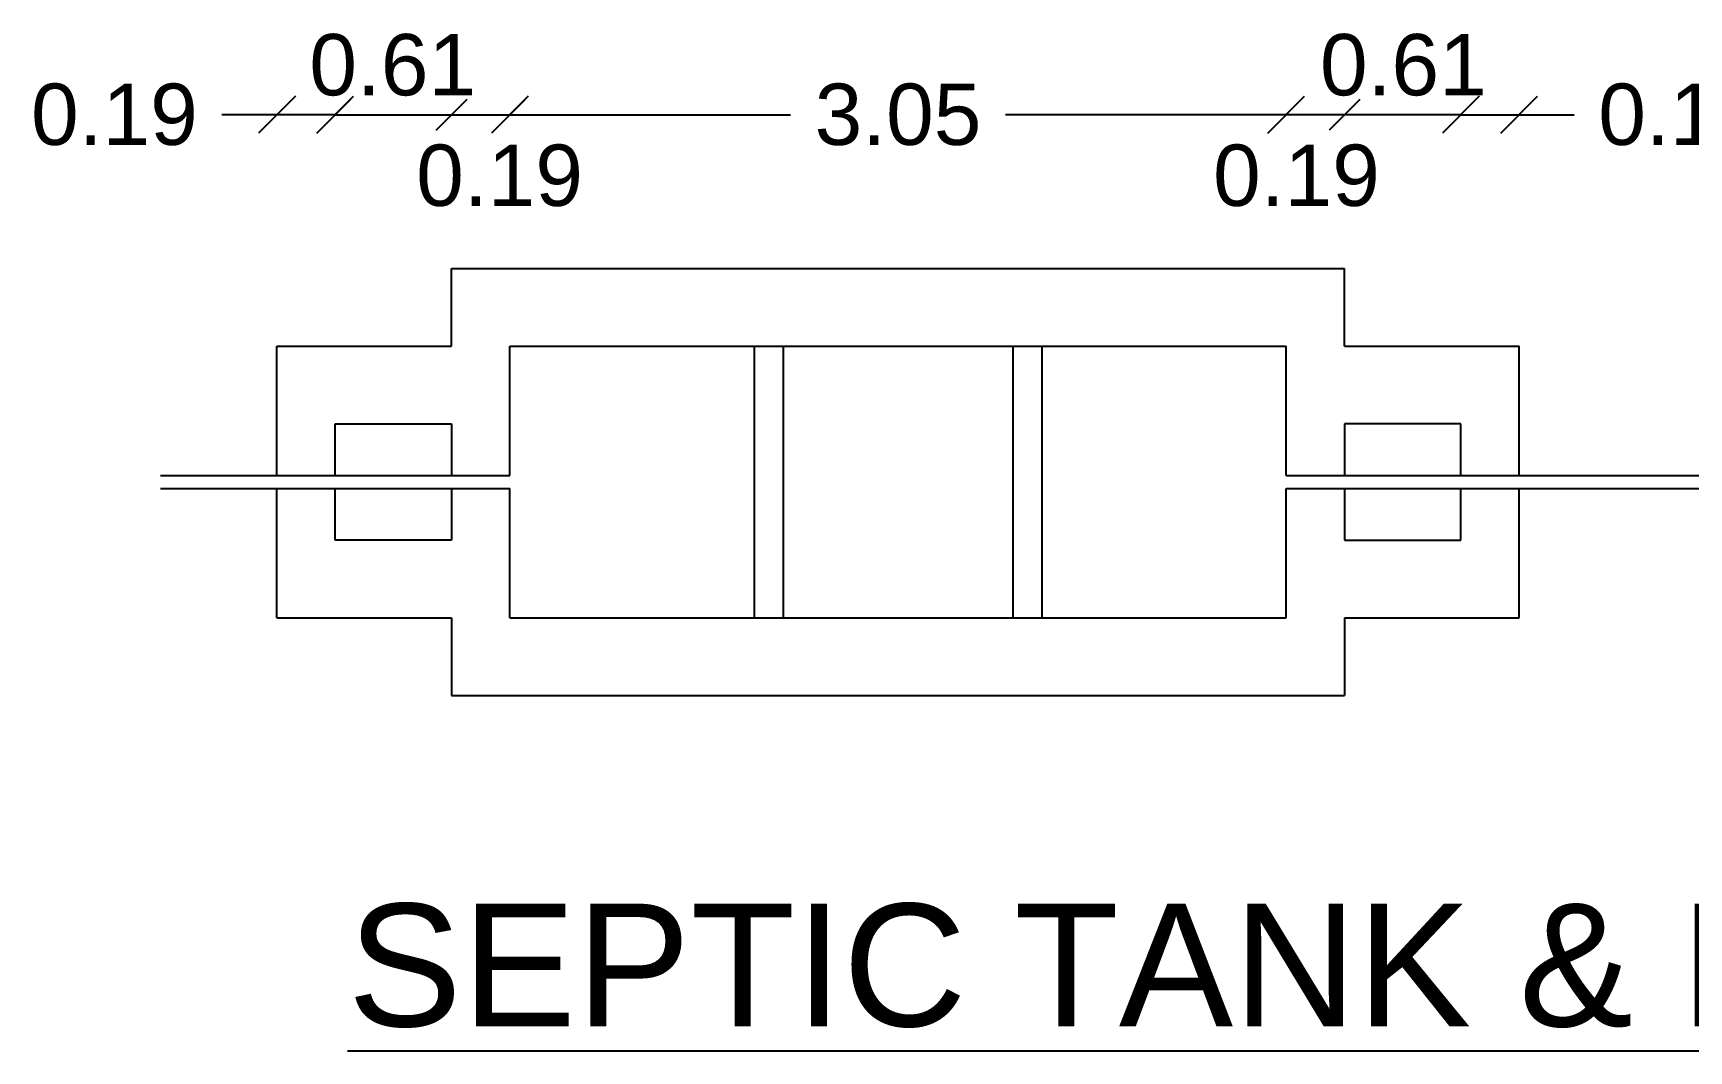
# Model space of a CAD drawing. Header units: metres. Extents: x 27 to 171, y 4 to 129.
# Drawn here: x 145.6 to 151, y 50.72 to 54.04 of the extents above; entities that cross this region are included whole.
import ezdxf

# ---------------------------------------------------------------- set-up
doc = ezdxf.new("R2010")
doc.units = ezdxf.units.M
doc.header["$MEASUREMENT"] = 0
doc.styles.get("Standard").update_dxf_attribs({"font": 'arial.ttf'})
doc.dimstyles.get("Standard").update_dxf_attribs({"dimtxt": 0.3, "dimasz": 0.12, "dimexe": 0.18, "dimexo": 0.0625, "dimgap": 0.09, "dimtad": 0, "dimzin": 0, "dimdsep": 46, "dimtxsty": 'Standard', "dimblk": 'OBLIQUE', "dimcen": 0.09, "dimse1": 1, "dimse2": 1, "dimadec": 0, "dimazin": 0, "dimtfac": 1, "dimtofl": 0, "dimtmove": 0, "dimatfit": 3, "dimfxl": 0, "dimtolj": 1, "dimtzin": 0, "dimarcsym": 0})

# ---------------------------------------------------------------- blocks, each defined once
blk = doc.blocks.new('_Oblique')
at = {"color": 0, "linetype": 'ByBlock', "lineweight": -2}
blk.add_line((-0.5, -0.5), (0.5, 0.5), dxfattribs=at)
blk = doc.blocks.new('*D92')
at = {"color": 0, "lineweight": -2}
for p, q in [((146.398, 53.7714), (146.218, 53.7714)), ((146.5878, 53.7714), (146.398, 53.7714))]:
    blk.add_line(p, q, dxfattribs=at)
at = {"layer": 'Defpoints', "color": 0}
for p in [(146.5878, 53.7714), (146.398, 53.0163), (146.5878, 52.7632)]:
    blk.add_point(p, dxfattribs=at)
at = {"color": 0, "lineweight": -2, "xscale": 0.12, "yscale": 0.12, "zscale": 0.12, "rotation": 180}
blk.add_blockref('_Oblique', (146.398, 53.7714), dxfattribs=at)
at = {"color": 0, "lineweight": -2, "xscale": 0.12, "yscale": 0.12, "zscale": 0.12}
blk.add_blockref('_Oblique', (146.5878, 53.7714), dxfattribs=at)
at = {"color": 0, "insert": (145.8681, 53.7714), "char_height": 0.2, "attachment_point": 5}
blk.add_mtext('\\A1;0.19', dxfattribs=at)
blk = doc.blocks.new('*D93')
at = {"color": 0, "lineweight": -2}
for p, q in [((147.1573, 53.7714), (148.0724, 53.7714)), ((149.6883, 53.7714), (148.7733, 53.7714))]:
    blk.add_line(p, q, dxfattribs=at)
at = {"layer": 'Defpoints', "color": 0}
for p in [(149.6883, 53.7714), (147.1573, 53.0163), (149.6883, 53.0163)]:
    blk.add_point(p, dxfattribs=at)
at = {"color": 0, "lineweight": -2, "xscale": 0.12, "yscale": 0.12, "zscale": 0.12, "rotation": 180}
blk.add_blockref('_Oblique', (147.1573, 53.7714), dxfattribs=at)
at = {"color": 0, "lineweight": -2, "xscale": 0.12, "yscale": 0.12, "zscale": 0.12}
blk.add_blockref('_Oblique', (149.6883, 53.7714), dxfattribs=at)
at = {"color": 0, "insert": (148.4228, 53.7714), "char_height": 0.2, "attachment_point": 5}
blk.add_mtext('\\A1;3.05', dxfattribs=at)
blk = doc.blocks.new('*D20')
at = {"color": 0, "lineweight": -2}
for p, q in [((150.2578, 53.7714), (150.4476, 53.7714)), ((150.4476, 53.7714), (150.6276, 53.7714))]:
    blk.add_line(p, q, dxfattribs=at)
at = {"layer": 'Defpoints', "color": 0}
for p in [(150.2578, 53.7714), (150.4476, 53.0163), (150.2578, 52.7632)]:
    blk.add_point(p, dxfattribs=at)
at = {"color": 0, "lineweight": -2, "xscale": 0.12, "yscale": 0.12, "zscale": 0.12, "rotation": 180}
blk.add_blockref('_Oblique', (150.2578, 53.7714), dxfattribs=at)
at = {"color": 0, "lineweight": -2, "xscale": 0.12, "yscale": 0.12, "zscale": 0.12}
blk.add_blockref('_Oblique', (150.4476, 53.7714), dxfattribs=at)
at = {"color": 0, "insert": (150.9776, 53.7714), "char_height": 0.2, "attachment_point": 5}
blk.add_mtext('\\A1;0.19', dxfattribs=at)

msp = doc.modelspace()

# ---------------------------------------------------------------- linework, layer by layer
for p, q in [((146.5878, 53.7714), (146.9675, 53.7714)), ((146.9675, 53.7714), (147.1573, 53.7714)), ((147.1573, 53.7714), (147.2573, 53.7714)), ((149.8782, 53.7714), (149.6883, 53.7714)), ((150.2578, 53.7714), (149.8782, 53.7714)), ((146.9675, 53.0163), (146.9675, 53.2694)), ((146.9675, 53.2694), (149.8782, 53.2694)), ((149.8782, 53.0163), (149.8782, 53.2694)), ((146.398, 53.0163), (146.9675, 53.0163)), ((146.398, 52.5944), (146.398, 53.0163)), ((147.1573, 53.0163), (149.6883, 53.0163)), ((147.1573, 52.5944), (147.1573, 53.0163)), ((147.9535, 53.0163), (147.9535, 52.1304)), ((148.0484, 53.0163), (148.0484, 52.1304)), ((148.7972, 53.0163), (148.7972, 52.1304)), ((148.8921, 53.0163), (148.8921, 52.1304)), ((149.6883, 52.5944), (149.6883, 53.0163)), ((149.8782, 53.0163), (150.4476, 53.0163)), ((150.4476, 52.5944), (150.4476, 53.0163)), ((146.5878, 52.5944), (146.5878, 52.7632)), ((146.5878, 52.7632), (146.9675, 52.7632)), ((146.9675, 52.7632), (146.9675, 52.5944)), ((150.2578, 52.7632), (149.8782, 52.7632)), ((149.8782, 52.7632), (149.8782, 52.5944)), ((150.2578, 52.5944), (150.2578, 52.7632)), ((146.0184, 52.5944), (147.1573, 52.5944)), ((149.6883, 52.5944), (154.0516, 52.5944)), ((146.0184, 52.5523), (147.1573, 52.5523)), ((146.398, 52.1304), (146.398, 52.5523)), ((146.5878, 52.3835), (146.5878, 52.5523)), ((146.9675, 52.5523), (146.9675, 52.3835)), ((147.1573, 52.1304), (147.1573, 52.5523)), ((149.6883, 52.1304), (149.6883, 52.5523)), ((149.6883, 52.5523), (154.0516, 52.5523)), ((149.8782, 52.5523), (149.8782, 52.3835)), ((150.2578, 52.3835), (150.2578, 52.5523)), ((150.4476, 52.1304), (150.4476, 52.5523)), ((146.9675, 52.3835), (146.5878, 52.3835)), ((149.8782, 52.3835), (150.2578, 52.3835)), ((146.398, 52.1304), (146.9675, 52.1304)), ((146.9675, 52.1304), (146.9675, 51.8773)), ((147.1573, 52.1304), (149.6883, 52.1304)), ((149.8782, 52.1304), (149.8782, 51.8773)), ((149.8782, 52.1304), (150.4476, 52.1304)), ((146.9675, 51.8773), (149.8782, 51.8773))]:
    msp.add_line(p, q)

# ---------------------------------------------------------------- block references
at = {"xscale": 0.1, "yscale": 0.1, "zscale": 0.1, "rotation": 180}
for p in [(146.5878, 53.7714), (146.9675, 53.7714), (149.8782, 53.7714)]:
    msp.add_blockref('_Oblique', p, dxfattribs=at)
at = {"xscale": 0.1, "yscale": 0.1, "zscale": 0.1}
for p in [(146.9675, 53.7714), (147.1573, 53.7714)]:
    msp.add_blockref('_Oblique', p, dxfattribs=at)

# ---------------------------------------------------------------- texts
msp.add_text('%%USEPTIC TANK & DISPERSION', height=0.4).set_placement((146.6281, 50.7981))
at = {"char_height": 0.2, "attachment_point": 5}
for s, insert in [('\\A1;0.61', (146.7754, 53.9331)), ('\\A1;0.61', (150.0703, 53.9331)), ('\\A1;0.19', (147.1238, 53.5725)), ('\\A1;0.19', (149.7218, 53.5725))]:
    msp.add_mtext(s, dxfattribs=dict(at, insert=insert))

# ---------------------------------------------------------------- dimensions: what is measured, and where the dimension line sits
dim = msp.add_linear_dim(base=(146.5878, 53.7714), p1=(146.398, 53.0163), p2=(146.5878, 52.7632), dimstyle='Standard', override={"dimtxt": 0.2, "dimpost": '\\X'})
dim.commit()
dim.dimension.update_dxf_attribs({"geometry": '*D92', "text_midpoint": (145.8681, 53.7714), "dimtype": 160})
dim = msp.add_linear_dim(base=(149.6883, 53.7714), p1=(147.1573, 53.0163), p2=(149.6883, 53.0163), text='3.05', dimstyle='Standard', override={"dimtxt": 0.2, "dimpost": '\\X'})
dim.commit()
dim.dimension.update_dxf_attribs({"geometry": '*D93', "text_midpoint": (148.4228, 53.7714)})
dim = msp.add_linear_dim(base=(150.2578, 53.7714), p1=(150.4476, 53.0163), p2=(150.2578, 52.7632), angle=180, dimstyle='Standard', override={"dimtxt": 0.2, "dimpost": '\\X'})
dim.commit()
dim.dimension.update_dxf_attribs({"geometry": '*D20', "text_midpoint": (150.9776, 53.7714), "dimtype": 160})

doc.saveas('drawing.dxf')
